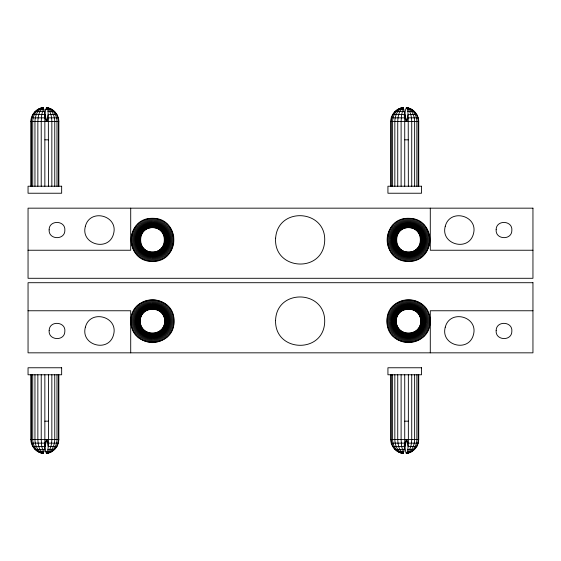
<?xml version="1.0" encoding="UTF-8"?>
<svg xmlns="http://www.w3.org/2000/svg" width="561" height="561" viewBox="0 0 561 561"><rect width="100%" height="100%" fill="white"/><g stroke="black" fill="none" stroke-linecap="round" stroke-linejoin="round"><path stroke-width="0.84" d="M152.389 261.405C124.304 261.868 124.493 217.619 152.571 218.32C180.656 217.857 180.467 262.106 152.389 261.405L152.431 252.092C136.653 252.78 136.758 226.812 152.529 227.633C168.307 226.953 168.202 252.913 152.431 252.092M152.529 227.633L152.571 218.32M386.978 321.516C385.905 293.452 430.147 292.667 430.063 320.759C431.136 348.823 386.894 349.601 386.978 321.516L396.29 321.355C395.821 337.14 421.774 336.684 420.75 320.92C421.22 305.135 395.267 305.591 396.29 321.355M408.142 261.405C380.056 261.489 380.835 217.247 408.899 218.327C436.984 218.236 436.206 262.478 408.142 261.405L408.303 252.092C424.067 253.123 424.523 227.163 408.738 227.633C392.973 226.609 392.518 252.562 408.303 252.092M408.738 227.633L408.899 218.327M130.937 321.229C130.236 293.151 174.485 292.961 174.022 321.046C174.723 349.124 130.475 349.314 130.937 321.229L140.25 321.187C139.43 305.415 165.397 305.31 164.71 321.088C165.53 336.859 139.563 336.965 140.25 321.187M407.84 342.666L408.135 333.36M408.906 308.915L409.2 299.602M151.512 342.659L151.933 333.353M153.027 308.922L153.448 299.616M151.33 261.377L151.828 252.078M153.132 227.654L153.63 218.348M407.083 261.356L407.707 252.064M409.334 227.661L409.958 218.369M44.852 186.224L44.852 117.859C45.448 114.633 44.705 110.545 46.563 107.747C53.414 108.21 58.849 114.732 58.849 121.485L58.849 186.224M30.855 374.776L30.855 439.515C30.848 446.254 36.36 452.93 43.225 453.211C44.88 450.273 44.34 446.409 44.852 443.141L44.852 374.776M404.733 186.224L404.733 117.859C405.33 114.633 404.586 110.545 406.445 107.747C413.296 108.21 418.73 114.732 418.73 121.485L418.73 186.224M404.733 374.776L404.733 443.141C404.137 446.367 404.881 450.448 403.022 453.253C396.178 452.79 390.737 446.268 390.737 439.515L390.737 374.776M406.788 342.61L407.538 333.325M409.502 308.95L410.252 299.665M150.46 342.582L151.33 333.311M153.63 308.964L154.499 299.686M58.849 374.776L58.849 439.515L58.372 443.141L48.351 443.141L46.661 439.515L44.852 443.141C46.114 463.028 48.793 449.038 48.477 439.515L48.477 374.776M150.278 261.293L151.232 252.029M153.728 227.696L154.682 218.432M418.73 374.776L418.73 439.515L418.254 443.141L408.233 443.141L406.543 439.515L404.733 443.141C406.003 463.028 408.674 449.045 408.359 439.515L408.359 374.776M406.031 261.258L407.111 252.008M409.93 227.717L411.01 218.467M405.736 342.498L406.942 333.262M410.098 309.013L411.304 299.777M30.855 186.224L30.855 121.485C30.848 114.753 36.367 108.063 43.225 107.789C45.518 111.962 43.428 117.572 46.661 121.485L48.351 117.859C47.573 115.37 49.179 108.897 46.353 107.88M390.737 186.224L390.737 121.485C390.729 114.753 396.248 108.063 403.107 107.789C405.4 111.962 403.31 117.572 406.543 121.485L408.233 117.859C407.826 114.626 408.485 110.545 406.648 107.747C413.022 108.35 418.366 114.914 418.254 121.485L418.254 186.224M149.408 342.462L150.734 333.241M154.226 309.034L155.551 299.812M149.226 261.16L150.636 251.952M154.324 227.773L155.734 218.566M404.986 261.11L406.515 251.924M410.526 227.801L412.055 218.615M404.691 342.336L406.346 333.171M410.694 309.104L412.349 299.939M148.37 342.28L150.145 333.143M154.815 309.132L156.589 299.988M148.188 260.97L150.039 251.847M154.92 227.878L156.771 218.755M403.948 260.914L405.926 251.812M411.115 227.913L413.092 218.811M45.104 446.514L46.661 439.515L48.225 446.514L56.977 446.514L58.372 443.141M404.137 116.043L404.481 114.486L392.609 114.486M404.986 446.514L406.543 439.515L408.106 446.514L416.858 446.514L418.254 443.141M403.654 342.126L405.757 333.052M411.283 309.223L413.387 300.149M147.333 342.056L149.556 333.01M155.404 309.258L157.627 300.219M147.157 260.739L149.457 251.714M155.502 228.011L157.802 218.986M402.917 260.662L405.344 251.672M411.697 228.054L414.123 219.063M402.63 341.859L405.175 332.904M411.865 309.37L414.411 300.416M146.316 341.775L148.981 332.855M155.979 309.42L158.644 300.493M146.141 260.451L148.882 251.552M156.077 228.173L158.819 219.274M401.907 260.367L404.762 251.503M412.279 228.222L415.133 219.358M401.62 341.544L404.6 332.722M412.44 309.553L415.421 300.731M145.306 341.453L148.406 332.673M156.554 309.602L159.654 300.822M145.138 260.115L148.307 251.363M156.652 228.369L159.822 219.61M400.905 260.016L404.201 251.3M412.84 228.425L416.136 219.709M400.631 341.179L404.039 332.519M413.001 309.756L416.409 301.096M144.324 341.074L147.845 332.456M157.115 309.819L160.635 301.201M144.149 259.729L147.753 251.139M157.206 228.586L160.811 219.996M399.93 259.617L403.64 251.076M413.401 228.65L417.111 220.108M399.656 340.772L403.485 332.28M413.555 309.995L417.384 301.502M143.35 340.653L147.298 332.217M157.662 310.058L161.61 301.622M143.188 259.294L147.206 250.893M157.753 228.832L161.771 220.431M398.969 259.175L403.1 250.823M413.941 228.902L418.071 220.557M398.703 340.31L402.945 332.021M414.095 310.254L418.338 301.965M142.403 340.176L146.758 331.951M158.202 310.324L162.557 302.099M142.242 258.817L146.666 250.627M158.293 229.098L162.718 220.908M398.03 258.677L402.567 250.543M414.474 229.183L419.011 221.048M397.77 339.805L402.419 331.733M414.621 310.542L419.27 302.47M141.484 339.664L146.239 331.656M158.721 310.619L163.475 302.61M141.323 258.291L146.148 250.325M158.812 229.4L163.637 221.434M397.118 258.144L402.048 250.241M414.993 229.484L419.923 221.581M43.618 108.441L41.717 114.486L41.226 121.485L41.226 186.224M403.499 108.441L401.599 114.486L401.108 121.485L401.108 186.224M396.872 339.258L401.907 331.425M415.133 310.85L420.168 303.017M140.587 339.096L145.727 331.334M159.233 310.941L164.373 303.171M140.432 257.723L145.643 250.003M159.317 229.722L164.527 222.002M396.241 257.562L401.55 249.911M415.491 229.814L420.799 222.163M395.996 338.662L401.41 331.088M415.631 311.187L421.045 303.613M139.724 338.493L145.236 330.99M159.724 311.285L165.236 303.781M139.57 257.113L145.152 249.652M159.808 230.073L165.39 222.612M46.766 453.253C50.714 452.979 54.838 450.083 56.977 446.514M418.254 374.776L418.254 439.515C418.261 446.1 413.233 452.615 406.515 453.274C410.827 452.944 414.6 450.104 416.858 446.514M395.386 256.938L401.066 249.554M415.974 230.171L421.655 222.787M395.147 338.031L400.933 330.724M416.108 311.551L421.893 304.244M138.883 337.848L144.759 330.625M160.201 311.65L166.077 304.427M138.742 256.454L144.682 249.28M160.278 230.445L166.217 223.271M394.565 256.272L400.596 249.175M416.444 230.55L422.475 223.453M394.334 337.35L400.47 330.345M416.571 311.93L422.706 304.925M138.083 337.161L144.303 330.233M160.656 312.042L166.876 305.114M137.943 255.76L144.226 248.888M160.734 230.837L167.017 223.965M393.773 255.571L400.147 248.775M416.893 230.95L423.267 224.162M393.556 336.635L400.028 329.938M417.012 312.337L423.485 305.64M137.312 336.432L143.868 329.819M161.091 312.456L167.648 305.836M137.186 255.031L143.798 248.474M161.161 231.251L167.774 224.695M393.023 254.827L399.72 248.355M417.321 231.37L424.018 224.898M392.819 335.885L399.607 329.51M417.433 312.765L424.221 306.39M136.582 335.674L143.455 329.391M161.505 312.884L168.377 306.601M136.456 254.259L143.385 248.039M161.575 231.686L168.503 225.466M42.636 107.964C37.832 107.424 30.757 115.187 31.332 121.485L31.332 186.224M402.518 107.964L402.889 107.726M392.307 254.049L399.313 247.913M417.728 231.812L424.733 225.676M392.111 335.092L399.208 329.062M417.833 313.213L424.929 307.183M135.888 334.875L143.062 328.935M161.898 313.34L169.071 307.4M47.243 452.559C51.016 449.48 51.633 444.088 51.85 439.515L51.85 374.776M407.125 452.559C410.897 449.48 411.515 444.088 411.732 439.515L411.732 374.776M135.769 253.46L142.992 247.583M161.968 232.142L169.191 226.265M391.627 253.235L398.934 247.45M418.106 232.275L425.413 226.49M391.445 334.272L398.829 328.592M418.211 313.683L425.596 308.003M135.229 334.04L142.69 328.466M162.269 313.809L169.731 308.227M135.124 252.618L142.627 247.106M162.332 232.619L169.836 227.107M390.996 252.387L398.569 246.973M418.471 232.752L426.044 227.338M390.821 333.416L398.471 328.108M418.569 314.167L426.22 308.859M134.619 333.185L142.34 327.975M162.62 314.3L170.341 309.09M134.514 251.756L142.284 246.616M162.676 233.11L170.446 227.969M390.4 251.51L398.233 246.475M418.808 233.25L426.641 228.215M390.239 332.533L398.142 327.61M418.899 314.665L426.802 309.735M134.051 332.294L142.017 327.47M162.942 314.805L170.909 309.981M133.953 250.858L141.961 246.104M162.999 233.621L171.007 228.867M389.853 250.613L397.924 245.963M419.116 233.762L427.187 229.112M389.706 331.628L397.84 327.091M419.2 315.184L427.335 310.647M133.525 331.376L141.716 326.951M163.244 315.324L171.435 310.899M133.441 249.94L141.667 245.585M163.293 234.14L171.519 229.786M389.348 249.68L397.637 245.438M419.404 234.288L427.692 230.045M389.215 330.688L397.56 326.558M419.481 315.717L427.826 311.586M42.86 107.789C36.577 108.855 32.741 115.454 32.727 121.485L32.727 186.224M133.048 330.429L141.449 326.411M163.51 315.864L171.911 311.846M132.964 248.993L141.4 245.045M163.56 234.68L171.996 230.732M388.885 248.726L397.377 244.898M419.663 234.828L428.155 230.999M388.766 329.728L397.307 326.018M419.733 316.257L428.274 312.547M132.613 329.468L141.204 325.864M163.756 316.411L172.346 312.807M132.543 248.025L141.162 244.498M163.798 235.234L172.416 231.707M388.478 247.752L397.139 244.344M419.901 235.382L428.562 231.974M388.366 328.753L397.083 325.457M419.958 316.818L428.674 313.522M132.228 328.48L140.979 325.31M163.98 316.965L172.732 313.795M132.165 247.036L140.944 243.937M164.015 235.795L172.795 232.689M388.114 246.763L396.936 243.783M420.105 235.95L428.927 232.962M388.016 327.75L396.879 324.896M420.161 317.379L429.025 314.525M131.891 327.477L140.79 324.735M164.17 317.54L173.069 314.798M131.842 246.027L140.762 243.362M164.198 236.363L173.125 233.699M387.798 245.753L396.753 243.208M420.287 236.518L429.242 233.972M387.721 326.74L396.711 324.314M420.329 317.954L429.319 315.534M43.351 107.88C38.793 110.552 38.085 116.66 37.853 121.485L37.853 186.224M403.233 107.88C398.675 110.552 397.966 116.66 397.735 121.485L397.735 186.224M131.604 326.46L140.629 324.16M164.331 318.115L173.356 315.815M131.562 245.01L140.601 242.787M164.359 236.945L173.398 234.715M387.532 244.729L396.606 242.625M420.434 237.1L429.509 234.996M387.469 325.71L396.571 323.732M420.47 318.543L429.572 316.565M131.372 325.429L140.495 323.571M164.464 318.697L173.587 316.846M131.33 243.972L140.474 242.198M164.485 237.527L173.63 235.753M43.225 107.789C37.412 109.276 35.041 116.043 34.957 121.485L34.957 186.224M403.107 107.789C397.293 109.276 394.923 116.043 394.839 121.485L394.839 186.224M46.479 453.211C52.292 451.724 54.669 444.957 54.754 439.515L54.754 374.776M406.36 453.211C412.174 451.724 414.551 444.957 414.635 439.515L414.635 374.776M387.321 243.691L396.487 242.036M420.554 237.689L429.719 236.034M387.272 324.672L396.459 323.143M420.582 319.132L429.768 317.603M131.183 324.391L140.39 322.982M164.569 319.293L173.777 317.884M41.717 107.964L43.141 107.747M403.022 107.747C396.599 108.645 392.609 115.363 392.609 121.485L392.609 186.224M46.563 453.253C52.986 452.355 56.977 445.637 56.977 439.515L56.977 374.776M406.445 453.253C412.868 452.355 416.858 445.637 416.858 439.515L416.858 374.776M131.155 242.934L140.376 241.609M164.583 238.123L173.805 236.791M402.952 107.726C396.234 108.385 391.213 114.9 391.213 121.485L391.213 186.224M46.633 453.274C53.351 452.615 58.379 446.1 58.372 439.515L58.372 374.776M387.16 242.647L396.396 241.447M420.645 238.285L429.88 237.079M387.125 323.627L396.375 322.547M420.666 319.721L429.915 318.648M131.05 323.339L140.313 322.386M164.646 319.889L173.91 318.936M131.036 241.882L140.306 241.013M164.654 238.72L173.924 237.843M387.048 241.595L396.332 240.844M420.708 238.881L429.992 238.13M387.027 322.575L396.318 321.951M420.722 320.324L430.014 319.7M130.965 322.287L140.264 321.79M164.696 320.485L173.994 319.987M130.958 240.83L140.264 240.41M164.696 239.316L174.001 238.895M386.992 240.543L396.297 240.248M420.743 239.477L430.049 239.182M420.75 320.92L430.063 320.759M164.71 321.088L174.022 321.046M41.226 107.964L43.442 107.964M46.261 107.964L48.477 107.964M401.108 107.964L403.324 107.964M406.143 107.964L408.359 107.964M37.853 109.36L43.912 109.36M45.792 109.36L46.661 109.36M47.538 109.36L51.85 109.36M397.735 109.36L403.794 109.36M407.419 109.36L411.732 109.36M34.957 111.583L44.305 111.583M47.923 111.583L54.754 111.583M394.839 111.583L404.186 111.583M407.805 111.583L414.635 111.583M32.727 114.486L44.6 114.486M56.977 114.486L48.225 114.486L46.661 121.485L45.104 114.486M416.858 114.486L408.106 114.486L406.543 121.485L404.986 114.486M31.332 117.859L44.852 117.859M58.372 117.859L48.351 117.859L48.477 186.224M391.213 117.859L404.733 117.859M418.254 117.859L408.233 117.859L408.359 186.224M30.855 121.485L58.849 121.485M390.737 121.485L418.73 121.485M44.852 139.829L48.477 139.829M404.733 139.829L408.359 139.829M28.05 250.241L130.713 250.241L130.713 208.166M532.95 250.241L430.287 250.241L430.287 208.166M28.05 310.759L130.713 310.759L130.713 352.834M532.95 310.759L430.287 310.759L430.287 352.834M44.852 421.171L48.477 421.171M404.733 421.171L408.359 421.171M30.855 439.515L58.849 439.515M390.737 439.515L418.73 439.515M31.332 443.141L44.852 443.141M391.213 443.141L404.733 443.141M32.727 446.514L44.6 446.514M392.609 446.514L404.481 446.514L404.137 444.957M34.957 449.417L44.305 449.417M47.923 449.417L54.754 449.417M394.839 449.417L404.186 449.417M407.805 449.417L414.635 449.417M37.853 451.64L43.912 451.64M45.792 451.64L46.661 451.64M47.538 451.64L51.85 451.64M397.735 451.64L403.794 451.64M407.419 451.64L411.732 451.64M41.226 453.036L43.442 453.036M46.261 453.036L48.477 453.036M401.108 453.036L403.324 453.036M406.143 453.036L408.359 453.036M130.937 239.771L140.25 239.813M164.71 239.912L174.022 239.954M386.978 239.484L396.29 239.645M420.75 240.08L430.063 240.241M386.992 320.457L396.297 320.752M420.743 321.523L430.049 321.818M130.958 320.17L140.264 320.59M164.696 321.684L174.001 322.105M130.965 238.713L140.264 239.21M164.696 240.515L173.994 241.013M387.027 238.425L396.318 239.049M420.722 240.676L430.014 241.3M387.048 319.405L396.332 320.156M420.708 322.119L429.992 322.87M131.036 319.118L140.306 319.987M164.654 322.28L173.924 323.157M131.05 237.661L140.313 238.614M164.646 241.111L173.91 242.064M387.125 237.373L396.375 238.453M420.666 241.279L429.915 242.352M387.16 318.353L396.396 319.553M420.645 322.715L429.88 323.921M46.633 107.726C53.351 108.385 58.379 114.9 58.372 121.485L58.372 186.224M402.952 453.274C396.234 452.615 391.213 446.1 391.213 439.515L391.213 374.776M131.155 318.066L140.376 319.391M164.583 322.877L173.805 324.209M392.609 374.776L392.609 439.515C392.609 445.637 396.599 452.355 403.022 453.253M32.727 374.776L32.727 439.515C32.727 445.637 36.717 452.355 43.141 453.253M406.445 107.747C412.868 108.645 416.858 115.363 416.858 121.485L416.858 186.224M46.563 107.747C52.986 108.645 56.977 115.363 56.977 121.485L56.977 186.224M131.183 236.609L140.39 238.018M164.569 241.707L173.777 243.116M401.599 453.036L402.889 453.274M41.717 453.036C43.821 453.358 42.839 453.274 41.353 453.036C35.462 451.346 31.36 445.588 31.332 439.515L31.332 374.776M387.272 236.328L396.459 237.857M420.582 241.868L429.768 243.397M387.321 317.309L396.487 318.964M420.554 323.311L429.719 324.966M406.36 107.789C412.174 109.276 414.551 116.043 414.635 121.485L414.635 186.224M46.479 107.789C52.292 109.276 54.669 116.043 54.754 121.485L54.754 186.224M403.107 453.211C397.293 451.724 394.923 444.957 394.839 439.515L394.839 374.776M34.957 374.776L34.957 439.515C35.02 444.943 37.349 451.289 42.86 453.211M42.292 453.036L43.225 453.211M131.33 317.028L140.474 318.802M164.485 323.473L173.63 325.247M131.372 235.571L140.495 237.429M164.464 242.303L173.587 244.154M387.469 235.29L396.571 237.268M420.47 242.457L429.572 244.435M387.532 316.271L396.606 318.375M420.434 323.9L429.509 326.004M131.562 315.99L140.601 318.213M164.359 324.055L173.398 326.285M131.604 234.54L140.629 236.84M164.331 242.885L173.356 245.185M403.233 453.12C398.675 450.448 397.966 444.34 397.735 439.515L397.735 374.776M43.351 453.12C38.793 450.448 38.085 444.34 37.853 439.515L37.853 374.776M387.721 234.26L396.711 236.686M420.329 243.046L429.319 245.466M387.798 315.247L396.753 317.792M420.287 324.482L429.242 327.028M131.842 314.973L140.762 317.638M164.198 324.637L173.125 327.301M131.891 233.523L140.79 236.265M164.17 243.46L173.069 246.202M388.016 233.25L396.879 236.104M420.161 243.621L429.025 246.475M388.114 314.237L396.936 317.217M420.105 325.05L428.927 328.038M132.165 313.964L140.944 317.063M164.015 325.205L172.795 328.311M132.228 232.52L140.979 235.697M163.98 244.035L172.732 247.205M388.366 232.247L397.083 235.543M419.958 244.182L428.674 247.478M388.478 313.248L397.139 316.656M419.901 325.618L428.562 329.026M132.543 312.975L141.162 316.502M163.798 325.766L172.416 329.293M132.613 231.532L141.204 235.136M163.756 244.589L172.346 248.193M388.766 231.272L397.307 234.982M419.733 244.743L428.274 248.453M388.885 312.274L397.377 316.102M419.663 326.172L428.155 330.001M132.964 312.007L141.4 315.955M163.56 326.32L171.996 330.268M133.048 230.571L141.449 234.589M163.51 245.136L171.911 249.154M389.215 230.312L397.56 234.442M419.481 245.283L427.826 249.414M389.348 311.32L397.637 315.562M419.404 326.712L427.692 330.955M133.441 311.06L141.667 315.415M163.293 326.86L171.519 331.214M133.525 229.624L141.716 234.049M163.244 245.676L171.435 250.101M389.706 229.372L397.84 233.909M419.2 245.816L427.335 250.353M389.853 310.387L397.924 315.037M419.116 327.238L427.187 331.888M133.953 310.142L141.961 314.896M162.999 327.379L171.007 332.133M134.051 228.706L142.017 233.53M162.942 246.195L170.909 251.019M390.239 228.467L398.142 233.39M418.899 246.335L426.802 251.265M390.4 309.49L398.233 314.525M418.808 327.75L426.641 332.785M134.514 309.244L142.284 314.384M162.676 327.89L170.446 333.031M134.619 227.815L142.34 233.025M162.62 246.7L170.341 251.91M390.821 227.584L398.471 232.892M418.569 246.833L426.22 252.148M390.996 308.613L398.569 314.027M418.471 328.248L426.044 333.662M135.124 308.382L142.627 313.894M162.332 328.381L169.836 333.893M135.229 226.96L142.69 232.535M162.269 247.191L169.731 252.773M391.445 226.728L398.829 232.408M418.211 247.317L425.596 252.997M391.627 307.765L398.934 313.55M418.106 328.725L425.413 334.51M135.769 307.54L142.992 313.417M161.968 328.858L169.191 334.735M407.125 108.441C410.897 111.52 411.515 116.912 411.732 121.485L411.732 186.224M47.243 108.441C51.016 111.52 51.633 116.912 51.85 121.485L51.85 186.224M135.888 226.125L143.062 232.065M161.898 247.66L169.071 253.6M392.111 225.908L399.208 231.938M417.833 247.787L424.929 253.817M392.307 306.951L399.313 313.087M417.728 329.188L424.733 335.324M136.456 306.741L143.385 312.961M161.575 329.314L168.503 335.534M136.582 225.326L143.455 231.609M161.505 248.116L168.377 254.399M392.819 225.115L399.607 231.49M417.433 248.235L424.221 254.61M393.023 306.173L399.72 312.645M417.321 329.63L424.018 336.102M137.186 305.969L143.798 312.526M161.161 329.749L167.774 336.305M137.312 224.568L143.868 231.181M161.091 248.544L167.648 255.164M393.556 224.365L400.028 231.062M417.012 248.663L423.485 255.36M393.773 305.429L400.147 312.225M416.893 330.05L423.267 336.838M137.943 305.24L144.226 312.112M160.734 330.163L167.017 337.035M138.083 223.839L144.303 230.767M160.656 248.958L166.876 255.886M394.334 223.65L400.47 230.655M416.571 249.07L422.706 256.075M394.565 304.728L400.596 311.825M416.444 330.45L422.475 337.547M138.742 304.546L144.682 311.72M160.278 330.555L166.217 337.729M138.883 223.152L144.759 230.375M160.201 249.35L166.077 256.573M395.147 222.969L400.933 230.276M416.108 249.449L421.893 256.756M395.386 304.062L401.066 311.446M415.974 330.829L421.655 338.213M139.57 303.887L145.152 311.348M159.808 330.927L165.39 338.388M139.724 222.507L145.236 230.01M159.724 249.715L165.236 257.219M395.996 222.338L401.41 229.912M415.631 249.813L421.045 257.387M396.241 303.438L401.55 311.089M415.491 331.186L420.799 338.837M140.432 303.277L145.643 310.997M159.317 331.278L164.527 338.998M140.587 221.904L145.727 229.666M159.233 250.059L164.373 257.829M396.872 221.742L401.907 229.575M415.133 250.15L420.168 257.983M397.118 302.856L402.048 310.759M414.993 331.516L419.923 339.419M403.499 452.559L401.599 446.514L401.108 439.515L401.108 374.776M43.618 452.559L41.717 446.514L41.226 439.515L41.226 374.776M141.323 302.709L146.148 310.675M158.812 331.6L163.637 339.566M141.484 221.336L146.239 229.344M158.721 250.381L163.475 258.39M397.77 221.195L402.419 229.267M414.621 250.458L419.27 258.53M398.03 302.323L402.567 310.457M414.474 331.817L419.011 339.952M142.242 302.183L146.666 310.373M158.293 331.902L162.718 340.092M142.403 220.824L146.758 229.049M158.202 250.676L162.557 258.901M398.703 220.69L402.945 228.979M414.095 250.746L418.338 259.035M398.969 301.825L403.1 310.177M413.941 332.098L418.071 340.443M143.188 301.706L147.206 310.107M157.753 332.168L161.771 340.569M143.35 220.347L147.298 228.783M157.662 250.942L161.61 259.378M399.656 220.228L403.485 228.72M413.555 251.005L417.384 259.498M399.93 301.383L403.64 309.924M413.401 332.35L417.111 340.892M144.149 301.271L147.753 309.861M157.206 332.414L160.811 341.004M144.324 219.926L147.845 228.544M157.115 251.181L160.635 259.799M400.631 219.821L404.039 228.481M413.001 251.244L416.409 259.904M400.905 300.984L404.201 309.7M412.84 332.575L416.136 341.291M145.138 300.885L148.307 309.637M156.652 332.631L159.822 341.39M145.306 219.547L148.406 228.327M156.554 251.398L159.654 260.178M401.62 219.456L404.6 228.278M412.44 251.447L415.421 260.269M401.907 300.633L404.762 309.497M412.279 332.778L415.133 341.642M146.141 300.549L148.882 309.448M156.077 332.827L158.819 341.726M146.316 219.225L148.981 228.145M155.979 251.58L158.644 260.507M402.63 219.141L405.175 228.096M411.865 251.63L414.411 260.585M402.917 300.338L405.344 309.328M411.697 332.946L414.123 341.937M147.157 300.261L149.457 309.286M155.502 332.989L157.802 342.014M147.333 218.944L149.556 227.99M155.404 251.742L157.627 260.781M403.654 218.874L405.757 227.948M411.283 251.777L413.387 260.851M403.948 300.086L405.926 309.188M411.115 333.087L413.092 342.189M148.188 300.03L150.039 309.153M154.92 333.122L156.771 342.245M148.37 218.72L150.145 227.857M154.815 251.868L156.589 261.012M404.691 218.664L406.346 227.829M410.694 251.896L412.349 261.061M404.986 299.89L406.515 309.076M410.526 333.199L412.055 342.385M149.226 299.84L150.636 309.048M154.324 333.227L155.734 342.434M149.408 218.538L150.734 227.759M154.226 251.966L155.551 261.188M405.736 218.502L406.942 227.738M410.098 251.987L411.304 261.223M406.031 299.742L407.111 308.992M409.93 333.283L411.01 342.533M150.278 299.707L151.232 308.971M153.728 333.304L154.682 342.568M150.46 218.418L151.33 227.689M153.63 252.036L154.499 261.314M406.788 218.39L407.538 227.675M409.502 252.05L410.252 261.335M407.083 299.644L407.707 308.936M409.334 333.339L409.958 342.631M151.33 299.623L151.828 308.922M153.132 333.346L153.63 342.652M151.512 218.341L151.933 227.647M153.027 252.078L153.448 261.384M407.84 218.334L408.135 227.64M408.906 252.085L409.2 261.398M408.142 299.595L408.303 308.908M408.738 333.367L408.899 342.673M152.389 299.595L152.431 308.908M152.529 333.367L152.571 342.68M49.144 229.835C48.393 239.954 65.062 240.396 64.852 230.255C65.602 220.136 48.933 219.695 49.144 229.835M275.577 320.408C274.638 352.61 323.718 354.068 324.693 321.867C325.632 289.665 276.552 288.207 275.577 320.408M496.155 229.694C495.223 239.792 511.877 240.536 511.849 230.396C512.782 220.298 496.127 219.554 496.155 229.694M496.162 330.534C495.139 340.625 511.786 341.516 511.842 331.376C512.866 321.285 496.219 320.394 496.162 330.534M275.619 238.18C273.438 270.325 322.421 273.684 324.651 241.546C326.832 209.4 277.849 206.041 275.619 238.18M49.165 330.394C47.958 340.464 64.585 341.656 64.831 331.516C66.037 321.446 49.41 320.254 49.165 330.394M85.377 226.272C80.286 244.512 108.841 252.162 113.553 233.818C118.644 215.578 90.09 207.928 85.377 226.272M85.377 327.182C80.286 345.422 108.841 353.072 113.553 334.728C118.644 316.488 90.09 308.838 85.377 327.182M445.259 226.272C440.168 244.512 468.723 252.162 473.435 233.818C478.526 215.578 449.971 207.928 445.259 226.272M445.259 327.182C440.168 345.422 468.723 353.072 473.435 334.728C478.526 316.488 449.971 308.838 445.259 327.182M61.654 186.224L28.05 186.224L28.05 193.236L61.654 193.236L61.654 186.224M421.535 186.224L387.932 186.224L387.932 193.236L421.535 193.236L421.535 186.224M532.95 208.166L28.05 208.166L28.05 278.291L532.95 278.291L532.95 208.166M532.95 282.709L28.05 282.709L28.05 352.834L532.95 352.834L532.95 282.709M61.654 367.764L28.05 367.764L28.05 374.776L61.654 374.776L61.654 367.764M421.535 367.764L387.932 367.764L387.932 374.776L421.535 374.776L421.535 367.764"/></g></svg>
